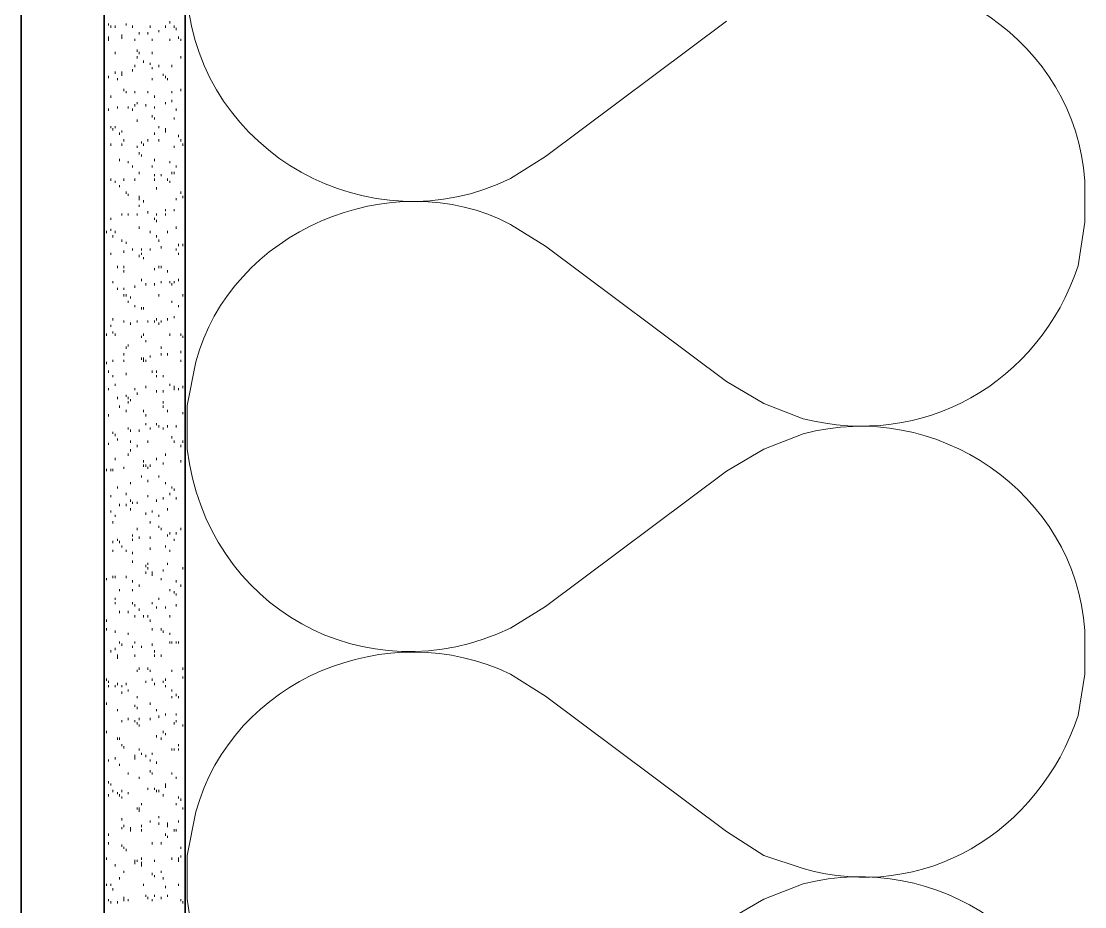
# Model space of a CAD drawing. Header units: inches. Extents: x 5 to 516, y -193 to 129.
# Drawn here: x 49.004 to 49.545, y -184.931 to -184.48 of the extents above; entities that cross this region are included whole.
import ezdxf

# ---------------------------------------------------------------- set-up
doc = ezdxf.new("R2010")
doc.units = ezdxf.units.IN
doc.header["$MEASUREMENT"] = 0
doc.layers.add('PDF7_Geometry', color=7, linetype='Continuous')

msp = doc.modelspace()

# ---------------------------------------------------------------- linework, layer by layer
at = {"layer": 'PDF7_Geometry', "lineweight": 35}
for points in [[(49.0035534, -182.0613395), (49.0035534, -190.3857844), (49.0457756, -190.3857844), (49.0457756, -182.0613395)], [(49.045775, -182.0613392), (49.045775, -190.8535621), (49.0868861, -190.8535621), (49.0868861, -182.0613392)]]:
    msp.add_lwpolyline(points, close=True, dxfattribs=at)
at = {"layer": 'PDF7_Geometry', "lineweight": 15}
for points in [[(49.0791083, -184.4813399), (49.0791083, -184.4802288)], [(49.2524424, -184.5602284), (49.2702201, -184.5491173), (49.3624424, -184.4802284)], [(49.0479972, -184.4824509), (49.0479972, -184.4813399)], [(49.0491083, -184.483562), (49.0491083, -184.4824509)], [(49.0513306, -184.483562), (49.0513306, -184.4824509)], [(49.0568861, -184.4824509), (49.0568861, -184.4813399)], [(49.0602194, -184.483562), (49.0602194, -184.4824509)], [(49.0635528, -184.4868952), (49.0635528, -184.4857841)], [(49.0679972, -184.4868952), (49.0679972, -184.4857841)], [(49.0691083, -184.483562), (49.0691083, -184.4824509)], [(49.0735528, -184.4857841), (49.0735528, -184.4846731)], [(49.0768861, -184.483562), (49.0768861, -184.4824509)], [(49.0813306, -184.483562), (49.0813306, -184.4824509)], [(49.0824417, -184.4846731), (49.0824417, -184.483562)], [(49.0868861, -184.483562), (49.0868861, -184.4824509)], [(49.0479972, -184.4902287), (49.0479972, -184.4891176), (49.0479972, -184.4880065)], [(49.0546639, -184.4891176), (49.0546639, -184.4880065), (49.0546639, -184.4868952)], [(49.0613306, -184.4902287), (49.0613306, -184.4891176)], [(49.0702194, -184.4902287), (49.0702194, -184.4891176)], [(49.0791083, -184.4902287), (49.0791083, -184.4891176)], [(49.0835528, -184.4891176), (49.0835528, -184.4880065)], [(49.0846639, -184.4902287), (49.0846639, -184.4891176)], [(49.0513306, -184.4968954), (49.0513306, -184.4957843)], [(49.0624417, -184.4957843), (49.0624417, -184.4946732)], [(49.0635528, -184.4968954), (49.0635528, -184.4957843)], [(49.0702194, -184.4968954), (49.0702194, -184.4957843)], [(49.0613306, -184.503562), (49.0613306, -184.502451)], [(49.0624417, -184.4991175), (49.0624417, -184.4980064)], [(49.065775, -184.5013399), (49.065775, -184.5002286)], [(49.0691083, -184.502451), (49.0691083, -184.5013399)], [(49.0735528, -184.503562), (49.0735528, -184.502451)], [(49.0846639, -184.4991175), (49.0846639, -184.4980064)], [(49.0479972, -184.5091177), (49.0479972, -184.5080066)], [(49.0513306, -184.5068952), (49.0513306, -184.5057842)], [(49.0546639, -184.5080066), (49.0546639, -184.5068952), (49.0546639, -184.5057842)], [(49.0602194, -184.5057842), (49.0602194, -184.5046731)], [(49.0702194, -184.5046731), (49.0702194, -184.503562)], [(49.075775, -184.5080066), (49.075775, -184.5068952)], [(49.0768861, -184.5091177), (49.0768861, -184.5080066)], [(49.0524417, -184.5102287), (49.0524417, -184.5091177)], [(49.0702194, -184.5102287), (49.0702194, -184.5091177)], [(49.0779972, -184.5102287), (49.0779972, -184.5091177)], [(49.045775, -184.5168954), (49.045775, -184.5157843)], [(49.0491083, -184.5191175), (49.0491083, -184.5180065)], [(49.055775, -184.5157843), (49.055775, -184.514673)], [(49.0568861, -184.5168954), (49.0568861, -184.5157843)], [(49.0613306, -184.5168954), (49.0613306, -184.5157843)], [(49.0679972, -184.5168954), (49.0679972, -184.5157843)], [(49.0713306, -184.5191175), (49.0713306, -184.5180065)], [(49.0802194, -184.5168954), (49.0802194, -184.5157843)], [(49.0846639, -184.5157843), (49.0846639, -184.514673)], [(49.0524417, -184.5246731), (49.0524417, -184.5235621)], [(49.0579972, -184.5246731), (49.0579972, -184.5235621)], [(49.0613306, -184.5235621), (49.0613306, -184.522451)], [(49.0624417, -184.522451), (49.0624417, -184.5213397)], [(49.0668861, -184.5235621), (49.0668861, -184.522451)], [(49.0713306, -184.5246731), (49.0713306, -184.5235621)], [(49.0768861, -184.522451), (49.0768861, -184.5213397)], [(49.0802194, -184.5213397), (49.0802194, -184.5202286)], [(49.0868861, -184.5213397), (49.0868861, -184.5202286)], [(49.0479972, -184.5257842), (49.0479972, -184.5246731)], [(49.0602194, -184.5257842), (49.0602194, -184.5246731)], [(49.0702194, -184.5291177), (49.0702194, -184.5280063)], [(49.0713306, -184.5302287), (49.0713306, -184.5291177)], [(49.0813306, -184.5302287), (49.0813306, -184.5291177)], [(49.0824417, -184.5257842), (49.0824417, -184.5246731)], [(49.0491083, -184.534673), (49.0491083, -184.5335619)], [(49.0502194, -184.5357844), (49.0502194, -184.534673)], [(49.0513306, -184.534673), (49.0513306, -184.5335619)], [(49.0624417, -184.5313398), (49.0624417, -184.5302287)], [(49.0735528, -184.534673), (49.0735528, -184.5335619)], [(49.0768861, -184.5368954), (49.0768861, -184.5357844), (49.0768861, -184.534673)], [(49.0535528, -184.5380065), (49.0535528, -184.5368954)], [(49.0546639, -184.5368954), (49.0546639, -184.5357844)], [(49.055775, -184.5413397), (49.055775, -184.5402286)], [(49.0679972, -184.5413397), (49.0679972, -184.5402286)], [(49.0713306, -184.5380065), (49.0713306, -184.5368954)], [(49.0735528, -184.5413397), (49.0735528, -184.5402286)], [(49.0835528, -184.5391176), (49.0835528, -184.5380065)], [(49.0846639, -184.5413397), (49.0846639, -184.5402286)], [(49.0868861, -184.5391176), (49.0868861, -184.5380065)], [(49.0491083, -184.5435621), (49.0491083, -184.5424508)], [(49.0546639, -184.5435621), (49.0546639, -184.5424508)], [(49.0624417, -184.5446732), (49.0624417, -184.5435621)], [(49.0646639, -184.5424508), (49.0646639, -184.5413397)], [(49.065775, -184.5435621), (49.065775, -184.5424508)], [(49.0813306, -184.5446732), (49.0813306, -184.5435621)], [(49.085775, -184.5435621), (49.085775, -184.5424508)], [(49.0535528, -184.5513399), (49.0535528, -184.5502288)], [(49.0579972, -184.5524509), (49.0579972, -184.5513399)], [(49.0635528, -184.5480064), (49.0635528, -184.5468953)], [(49.0646639, -184.5491174), (49.0646639, -184.5480064)], [(49.0713306, -184.5513399), (49.0713306, -184.5502288)], [(49.0791083, -184.5524509), (49.0791083, -184.5513399)], [(49.0602194, -184.554673), (49.0602194, -184.553562)], [(49.0702194, -184.554673), (49.0702194, -184.553562)], [(49.0824417, -184.554673), (49.0824417, -184.553562)], [(49.0513306, -184.5624508), (49.0513306, -184.5613397)], [(49.055775, -184.5613397), (49.055775, -184.5602287)], [(49.0613306, -184.5613397), (49.0613306, -184.5602287)], [(49.0635528, -184.5580065), (49.0635528, -184.5568955)], [(49.0713306, -184.5591176), (49.0713306, -184.5580065)], [(49.0713306, -184.5613397), (49.0713306, -184.5602287)], [(49.0746639, -184.5591176), (49.0746639, -184.5580065)], [(49.0779972, -184.5613397), (49.0779972, -184.5602287)], [(49.0791083, -184.5624508), (49.0791083, -184.5613397)], [(49.0802194, -184.5580065), (49.0802194, -184.5568955)], [(49.0813306, -184.5580065), (49.0813306, -184.5568955)], [(49.5413313, -184.6046726), (49.5446646, -184.5824504), (49.5446646, -184.5613392)], [(49.0535528, -184.5646732), (49.0535528, -184.5635621)], [(49.0568861, -184.5680064), (49.0568861, -184.5668953)], [(49.0724417, -184.5657843), (49.0724417, -184.5646732)], [(49.0846639, -184.5680064), (49.0846639, -184.5668953)], [(49.0579972, -184.5691175), (49.0579972, -184.5680064)], [(49.0635528, -184.5713399), (49.0635528, -184.5702285), (49.0635528, -184.5691175)], [(49.065775, -184.572451), (49.065775, -184.5713399)], [(49.0824417, -184.5713399), (49.0824417, -184.5702285)], [(49.085775, -184.5702285), (49.085775, -184.5691175)], [(49.0579972, -184.5791176), (49.0579972, -184.5780066)], [(49.0624417, -184.5791176), (49.0624417, -184.5780066)], [(49.0635528, -184.5746731), (49.0635528, -184.573562)], [(49.0679972, -184.5780066), (49.0679972, -184.5768952)], [(49.0724417, -184.5791176), (49.0724417, -184.5780066)], [(49.0768861, -184.5768952), (49.0768861, -184.5757842)], [(49.0768861, -184.5791176), (49.0768861, -184.5780066)], [(49.0813306, -184.5768952), (49.0813306, -184.5757842)], [(49.0868861, -184.5757842), (49.0868861, -184.5746731)], [(49.0491083, -184.5813398), (49.0491083, -184.5802287)], [(49.0713306, -184.5813398), (49.0713306, -184.5802287)], [(49.0724417, -184.5824508), (49.0724417, -184.5813398)], [(49.2524424, -184.5835615), (49.2702201, -184.5946726), (49.3624424, -184.6635615), (49.3813313, -184.6746726), (49.4013313, -184.6824504)], [(49.0468861, -184.5880064), (49.0468861, -184.5868954)], [(49.0491083, -184.5868954), (49.0491083, -184.5857843)], [(49.0502194, -184.5902286), (49.0502194, -184.5891175)], [(49.0513306, -184.5880064), (49.0513306, -184.5868954)], [(49.0635528, -184.5857843), (49.0635528, -184.5846732)], [(49.0691083, -184.5880064), (49.0691083, -184.5868954)], [(49.0724417, -184.5902286), (49.0724417, -184.5891175)], [(49.0779972, -184.5880064), (49.0779972, -184.5868954)], [(49.0824417, -184.5857843), (49.0824417, -184.5846732)], [(49.0546639, -184.592451), (49.0546639, -184.5913399)], [(49.0568861, -184.593562), (49.0568861, -184.592451)], [(49.0735528, -184.592451), (49.0735528, -184.5913399)], [(49.0746639, -184.5957842), (49.0746639, -184.5946731)], [(49.0835528, -184.5946731), (49.0835528, -184.593562)], [(49.085775, -184.5946731), (49.085775, -184.593562)], [(49.0868861, -184.5957842), (49.0868861, -184.5946731)], [(49.045775, -184.5991177), (49.045775, -184.5980063)], [(49.0491083, -184.5991177), (49.0491083, -184.5980063)], [(49.055775, -184.5980063), (49.055775, -184.5968953)], [(49.0602194, -184.5968953), (49.0602194, -184.5957842)], [(49.0635528, -184.6002287), (49.0635528, -184.5991177)], [(49.0646639, -184.5968953), (49.0646639, -184.5957842)], [(49.0646639, -184.5991177), (49.0646639, -184.5980063)], [(49.0691083, -184.5968953), (49.0691083, -184.5957842)], [(49.0824417, -184.5968953), (49.0824417, -184.5957842)], [(49.0835528, -184.5991177), (49.0835528, -184.5980063)], [(49.0524417, -184.6057843), (49.0524417, -184.604673)], [(49.055775, -184.6057843), (49.055775, -184.604673)], [(49.065775, -184.6013398), (49.065775, -184.6002287)], [(49.0735528, -184.6057843), (49.0735528, -184.604673)], [(49.0746639, -184.6057843), (49.0746639, -184.604673)], [(49.055775, -184.6080065), (49.055775, -184.6068954)], [(49.0713306, -184.6068954), (49.0713306, -184.6057843)], [(49.0779972, -184.6080065), (49.0779972, -184.6068954)], [(49.045775, -184.6135621), (49.045775, -184.612451)], [(49.0502194, -184.6135621), (49.0502194, -184.612451)], [(49.0524417, -184.6168953), (49.0524417, -184.6157842)], [(49.055775, -184.6168953), (49.055775, -184.6157842)], [(49.0613306, -184.6157842), (49.0613306, -184.6146732)], [(49.0646639, -184.612451), (49.0646639, -184.6113397)], [(49.0668861, -184.6146732), (49.0668861, -184.6135621)], [(49.0713306, -184.6146732), (49.0713306, -184.6135621)], [(49.0746639, -184.6135621), (49.0746639, -184.612451)], [(49.0791083, -184.6135621), (49.0791083, -184.612451)], [(49.0802194, -184.6146732), (49.0802194, -184.6135621)], [(49.0813306, -184.6135621), (49.0813306, -184.612451)], [(49.0835528, -184.612451), (49.0835528, -184.6113397)], [(49.055775, -184.6202288), (49.055775, -184.6191177)], [(49.0568861, -184.6202288), (49.0568861, -184.6191177)], [(49.0591083, -184.6213398), (49.0591083, -184.6202288)], [(49.0735528, -184.6202288), (49.0735528, -184.6191177)], [(49.085775, -184.6202288), (49.085775, -184.6191177)], [(49.045775, -184.6268954), (49.045775, -184.6257841)], [(49.0579972, -184.623562), (49.0579972, -184.6224509)], [(49.0613306, -184.6257841), (49.0613306, -184.624673)], [(49.0646639, -184.6268954), (49.0646639, -184.6257841)], [(49.065775, -184.6268954), (49.065775, -184.6257841)], [(49.0802194, -184.623562), (49.0802194, -184.6224509)], [(49.0502194, -184.6324508), (49.0502194, -184.6313397)], [(49.055775, -184.6335621), (49.055775, -184.6324508)], [(49.0624417, -184.6335621), (49.0624417, -184.6324508)], [(49.0679972, -184.6335621), (49.0679972, -184.6324508)], [(49.0713306, -184.6335621), (49.0713306, -184.6324508)], [(49.0724417, -184.6324508), (49.0724417, -184.6313397)], [(49.0746639, -184.6335621), (49.0746639, -184.6324508)], [(49.0779972, -184.6324508), (49.0779972, -184.6313397)], [(49.0813306, -184.6313397), (49.0813306, -184.6302286)], [(49.0491083, -184.6357843), (49.0491083, -184.6346732)], [(49.0591083, -184.6346732), (49.0591083, -184.6335621)], [(49.0735528, -184.6346732), (49.0735528, -184.6335621)], [(49.0468861, -184.6402288), (49.0468861, -184.6391175)], [(49.0502194, -184.6391175), (49.0502194, -184.6380064)], [(49.0513306, -184.6402288), (49.0513306, -184.6391175)], [(49.0646639, -184.6413399), (49.0646639, -184.6402288)], [(49.065775, -184.6402288), (49.065775, -184.6391175)], [(49.0668861, -184.643562), (49.0668861, -184.6424509)], [(49.0791083, -184.6402288), (49.0791083, -184.6391175)], [(49.0846639, -184.6402288), (49.0846639, -184.6391175)], [(49.085775, -184.6413399), (49.085775, -184.6402288)], [(49.0568861, -184.6468955), (49.0568861, -184.6457841)], [(49.0579972, -184.6457841), (49.0579972, -184.6446731)], [(49.0746639, -184.6468955), (49.0746639, -184.6457841)], [(49.0846639, -184.6491176), (49.0846639, -184.6480066)], [(49.0868861, -184.6468955), (49.0868861, -184.6457841)], [(49.0502194, -184.6535619), (49.0502194, -184.6524508)], [(49.055775, -184.6502287), (49.055775, -184.6491176)], [(49.055775, -184.6535619), (49.055775, -184.6524508)], [(49.0646639, -184.6524508), (49.0646639, -184.6513398)], [(49.065775, -184.6535619), (49.065775, -184.6524508), (49.065775, -184.6513398)], [(49.0668861, -184.6535619), (49.0668861, -184.6524508)], [(49.0691083, -184.6513398), (49.0691083, -184.6502287)], [(49.0746639, -184.6502287), (49.0746639, -184.6491176)], [(49.0779972, -184.6502287), (49.0779972, -184.6491176)], [(49.0846639, -184.6535619), (49.0846639, -184.6524508)], [(49.0924423, -184.6535615), (49.0879979, -184.6757837), (49.0879979, -184.6980059)], [(49.0479972, -184.6591175), (49.0479972, -184.6580064)], [(49.0568861, -184.6602286), (49.0568861, -184.6591175)], [(49.0702194, -184.6591175), (49.0702194, -184.6580064)], [(49.0724417, -184.6591175), (49.0724417, -184.6580064)], [(49.0502194, -184.6613399), (49.0502194, -184.6602286)], [(49.0513306, -184.6657842), (49.0513306, -184.6646731)], [(49.0724417, -184.6613399), (49.0724417, -184.6602286)], [(49.075775, -184.6613399), (49.075775, -184.6602286)], [(49.0791083, -184.6657842), (49.0791083, -184.6646731)], [(49.0479972, -184.6680066), (49.0479972, -184.6668952)], [(49.0568861, -184.6713398), (49.0568861, -184.6702287)], [(49.0613306, -184.6680066), (49.0613306, -184.6668952)], [(49.0624417, -184.6702287), (49.0624417, -184.6691176)], [(49.0668861, -184.6668952), (49.0668861, -184.6657842)], [(49.0724417, -184.6691176), (49.0724417, -184.6680066)], [(49.075775, -184.6691176), (49.075775, -184.6680066)], [(49.0813306, -184.6680066), (49.0813306, -184.6668952), (49.0813306, -184.6657842)], [(49.0835528, -184.6680066), (49.0835528, -184.6668952)], [(49.085775, -184.6668952), (49.085775, -184.6657842)], [(49.0524417, -184.6724508), (49.0524417, -184.6713398)], [(49.0535528, -184.6768954), (49.0535528, -184.6757843)], [(49.0579972, -184.6724508), (49.0579972, -184.6713398)], [(49.0579972, -184.6746733), (49.0579972, -184.6735619)], [(49.0591083, -184.6735619), (49.0591083, -184.6724508)], [(49.075775, -184.6746733), (49.075775, -184.6735619)], [(49.075775, -184.6768954), (49.075775, -184.6757843)], [(49.0868861, -184.6724508), (49.0868861, -184.6713398)], [(49.0479972, -184.6813397), (49.0479972, -184.6802286)], [(49.0568861, -184.6791175), (49.0568861, -184.6780065)], [(49.065775, -184.6791175), (49.065775, -184.6780065)], [(49.0668861, -184.6813397), (49.0668861, -184.6802286)], [(49.0779972, -184.6791175), (49.0779972, -184.6780065)], [(49.085775, -184.6802286), (49.085775, -184.6791175)], [(49.0668861, -184.6857842), (49.0668861, -184.6846731)], [(49.0724417, -184.6857842), (49.0724417, -184.6846731)], [(49.0735528, -184.6868953), (49.0735528, -184.6857842)], [(49.0779972, -184.6868953), (49.0779972, -184.6857842)], [(49.0824417, -184.6868953), (49.0824417, -184.6857842)], [(49.0502194, -184.6902288), (49.0502194, -184.6891177)], [(49.0513306, -184.6913398), (49.0513306, -184.6902288)], [(49.0579972, -184.6880063), (49.0579972, -184.6868953)], [(49.0591083, -184.6891177), (49.0591083, -184.6880063)], [(49.0635528, -184.6891177), (49.0635528, -184.6880063)], [(49.0691083, -184.6880063), (49.0691083, -184.6868953)], [(49.075775, -184.6880063), (49.075775, -184.6868953)], [(49.0802194, -184.6924509), (49.0802194, -184.6913398)], [(49.4013313, -184.6902284), (49.3813313, -184.6980062), (49.3624424, -184.7091173)], [(49.0479972, -184.6957844), (49.0479972, -184.694673)], [(49.0524417, -184.6935619), (49.0524417, -184.6924509)], [(49.0591083, -184.694673), (49.0591083, -184.6935619)], [(49.0624417, -184.6968954), (49.0624417, -184.6957844)], [(49.0679972, -184.694673), (49.0679972, -184.6935619)], [(49.0813306, -184.694673), (49.0813306, -184.6935619)], [(49.0846639, -184.6968954), (49.0846639, -184.6957844)], [(49.085775, -184.694673), (49.085775, -184.6935619)], [(49.0513306, -184.7035621), (49.0513306, -184.702451)], [(49.0579972, -184.7013397), (49.0579972, -184.7002286)], [(49.0591083, -184.6991176), (49.0591083, -184.6980065)], [(49.0724417, -184.7035621), (49.0724417, -184.702451)], [(49.0768861, -184.7013397), (49.0768861, -184.7002286)], [(49.0868861, -184.6991176), (49.0868861, -184.6980065)], [(49.0468861, -184.7091174), (49.0468861, -184.7080064)], [(49.0491083, -184.7091174), (49.0491083, -184.7080064)], [(49.0502194, -184.7091174), (49.0502194, -184.7080064)], [(49.055775, -184.7080064), (49.055775, -184.7068953)], [(49.065775, -184.7046732), (49.065775, -184.7035621)], [(49.065775, -184.7068953), (49.065775, -184.7057842)], [(49.0668861, -184.7068953), (49.0668861, -184.7057842)], [(49.0679972, -184.7080064), (49.0679972, -184.7068953)], [(49.0691083, -184.7068953), (49.0691083, -184.7057842)], [(49.075775, -184.7057842), (49.075775, -184.7046732)], [(49.0846639, -184.7046732), (49.0846639, -184.7035621)], [(49.0868861, -184.7080064), (49.0868861, -184.7068953)], [(49.045775, -184.7124509), (49.045775, -184.7113399)], [(49.045775, -184.7146731), (49.045775, -184.713562)], [(49.0646639, -184.7124509), (49.0646639, -184.7113399)], [(49.0679972, -184.7146731), (49.0679972, -184.713562)], [(49.0735528, -184.7124509), (49.0735528, -184.7113399)], [(49.0868861, -184.7124509), (49.0868861, -184.7113399)], [(49.2524424, -184.789117), (49.2702201, -184.7780059), (49.3624424, -184.709117)], [(49.0524417, -184.7180065), (49.0524417, -184.7168955)], [(49.0591083, -184.7157841), (49.0591083, -184.7146731)], [(49.0768861, -184.7157841), (49.0768861, -184.7146731)], [(49.0802194, -184.7180065), (49.0802194, -184.7168955)], [(49.0813306, -184.7191176), (49.0813306, -184.7180065)], [(49.0491083, -184.7224508), (49.0491083, -184.7213397)], [(49.0568861, -184.7213397), (49.0568861, -184.7202287)], [(49.0591083, -184.7246732), (49.0591083, -184.7235621)], [(49.0679972, -184.7224508), (49.0679972, -184.7213397)], [(49.0724417, -184.7246732), (49.0724417, -184.7235621)], [(49.075775, -184.7235621), (49.075775, -184.7224508)], [(49.0791083, -184.7213397), (49.0791083, -184.7202287)], [(49.0824417, -184.7235621), (49.0824417, -184.7224508)], [(49.0868861, -184.7213397), (49.0868861, -184.7202287)], [(49.0491083, -184.7302288), (49.0491083, -184.7291175)], [(49.0535528, -184.7268953), (49.0535528, -184.7257843)], [(49.0568861, -184.7268953), (49.0568861, -184.7257843)], [(49.0591083, -184.7291175), (49.0591083, -184.7280064)], [(49.0602194, -184.7257843), (49.0602194, -184.7246732)], [(49.0624417, -184.7257843), (49.0624417, -184.7246732)], [(49.0702194, -184.7302288), (49.0702194, -184.7291175)], [(49.0779972, -184.7291175), (49.0779972, -184.7280064)], [(49.0502194, -184.7357842), (49.0502194, -184.7346731)], [(49.0513306, -184.7324509), (49.0513306, -184.7313399)], [(49.0668861, -184.7313399), (49.0668861, -184.7302288)], [(49.0691083, -184.7357842), (49.0691083, -184.7346731)], [(49.0735528, -184.7324509), (49.0735528, -184.7313399)], [(49.0624417, -184.7391176), (49.0624417, -184.7380066)], [(49.0735528, -184.7380066), (49.0735528, -184.7368952)], [(49.0746639, -184.7391176), (49.0746639, -184.7380066)], [(49.0791083, -184.7413398), (49.0791083, -184.7402287)], [(49.0824417, -184.7413398), (49.0824417, -184.7402287)], [(49.0846639, -184.7391176), (49.0846639, -184.7380066)], [(49.0502194, -184.7457843), (49.0502194, -184.7446732)], [(49.0524417, -184.7446732), (49.0524417, -184.7435619)], [(49.0535528, -184.7457843), (49.0535528, -184.7446732)], [(49.0602194, -184.7424508), (49.0602194, -184.7413398)], [(49.0602194, -184.7446732), (49.0602194, -184.7435619)], [(49.0635528, -184.7435619), (49.0635528, -184.7424508)], [(49.0691083, -184.7435619), (49.0691083, -184.7424508)], [(49.0779972, -184.7424508), (49.0779972, -184.7413398)], [(49.0813306, -184.7446732), (49.0813306, -184.7435619)], [(49.0502194, -184.7502286), (49.0502194, -184.7491175)], [(49.0546639, -184.7480064), (49.0546639, -184.7468954)], [(49.0568861, -184.7502286), (49.0568861, -184.7491175)], [(49.0602194, -184.7513399), (49.0602194, -184.7502286)], [(49.0691083, -184.7491175), (49.0691083, -184.7480064)], [(49.0768861, -184.7480064), (49.0768861, -184.7468954)], [(49.0791083, -184.7502286), (49.0791083, -184.7491175)], [(49.045775, -184.7568953), (49.045775, -184.7557842)], [(49.0602194, -184.7557842), (49.0602194, -184.7546731)], [(49.0668861, -184.7580066), (49.0668861, -184.7568953)], [(49.0679972, -184.7568953), (49.0679972, -184.7557842)], [(49.0779972, -184.7568953), (49.0779972, -184.7557842)], [(49.0668861, -184.7613398), (49.0668861, -184.7602287)], [(49.0679972, -184.7591177), (49.0679972, -184.7580066)], [(49.0702194, -184.7624509), (49.0702194, -184.7613398), (49.0702194, -184.7602287)], [(49.075775, -184.7602287), (49.075775, -184.7591177)], [(49.085775, -184.7591177), (49.085775, -184.7580066)], [(49.045775, -184.7635619), (49.045775, -184.7624509)], [(49.0502194, -184.7635619), (49.0502194, -184.7624509)], [(49.0513306, -184.7635619), (49.0513306, -184.7624509)], [(49.0568861, -184.7635619), (49.0568861, -184.7624509)], [(49.0602194, -184.7657843), (49.0602194, -184.764673)], [(49.0635528, -184.7680065), (49.0635528, -184.7668954)], [(49.0746639, -184.764673), (49.0746639, -184.7635619)], [(49.0824417, -184.7657843), (49.0824417, -184.764673)], [(49.0846639, -184.7680065), (49.0846639, -184.7668954)], [(49.0535528, -184.7702286), (49.0535528, -184.7691175)], [(49.0602194, -184.7702286), (49.0602194, -184.7691175)], [(49.0791083, -184.7702286), (49.0791083, -184.7691175)], [(49.0813306, -184.7713397), (49.0813306, -184.7702286)], [(49.0824417, -184.772451), (49.0824417, -184.7713397)], [(49.0513306, -184.7746732), (49.0513306, -184.7735621)], [(49.0513306, -184.7768953), (49.0513306, -184.7757842)], [(49.0602194, -184.7768953), (49.0602194, -184.7757842)], [(49.0613306, -184.7780064), (49.0613306, -184.7768953)], [(49.0702194, -184.7768953), (49.0702194, -184.7757842)], [(49.0724417, -184.7791177), (49.0724417, -184.7780064)], [(49.0735528, -184.7746732), (49.0735528, -184.7735621)], [(49.0768861, -184.7791177), (49.0768861, -184.7780064)], [(49.0824417, -184.7780064), (49.0824417, -184.7768953)], [(49.0535528, -184.7813398), (49.0535528, -184.7802288)], [(49.0579972, -184.7813398), (49.0579972, -184.7802288)], [(49.0613306, -184.783562), (49.0613306, -184.7824509)], [(49.0635528, -184.7802288), (49.0635528, -184.7791177)], [(49.065775, -184.783562), (49.065775, -184.7824509)], [(49.0679972, -184.783562), (49.0679972, -184.7824509)], [(49.0791083, -184.783562), (49.0791083, -184.7824509)], [(49.0468861, -184.7857844), (49.0468861, -184.784673)], [(49.0468861, -184.7902287), (49.0468861, -184.7891176)], [(49.0691083, -184.7857844), (49.0691083, -184.784673)], [(49.0702194, -184.7902287), (49.0702194, -184.7891176)], [(49.0746639, -184.7902287), (49.0746639, -184.7891176)], [(49.0513306, -184.7913397), (49.0513306, -184.7902287)], [(49.0579972, -184.7924508), (49.0579972, -184.7913397)], [(49.075775, -184.7913397), (49.075775, -184.7902287)], [(49.0791083, -184.7924508), (49.0791083, -184.7913397)], [(49.5413313, -184.8335618), (49.5446646, -184.8124507), (49.5446646, -184.7902284)], [(49.0491083, -184.8013399), (49.0491083, -184.8002288)], [(49.0513306, -184.8002288), (49.0513306, -184.7991175)], [(49.0535528, -184.7968953), (49.0535528, -184.7957843)], [(49.0546639, -184.7980064), (49.0546639, -184.7968953)], [(49.0602194, -184.7991175), (49.0602194, -184.7980064)], [(49.0613306, -184.7968953), (49.0613306, -184.7957843)], [(49.0646639, -184.7991175), (49.0646639, -184.7980064)], [(49.0702194, -184.7980064), (49.0702194, -184.7968953)], [(49.0713306, -184.8013399), (49.0713306, -184.8002288)], [(49.0791083, -184.7968953), (49.0791083, -184.7957843)], [(49.0802194, -184.7968953), (49.0802194, -184.7957843)], [(49.0824417, -184.7968953), (49.0824417, -184.7957843)], [(49.0835528, -184.7968953), (49.0835528, -184.7957843)], [(49.0524417, -184.8046731), (49.0524417, -184.803562), (49.0524417, -184.8024509)], [(49.0613306, -184.803562), (49.0613306, -184.8024509)], [(49.0713306, -184.803562), (49.0713306, -184.8024509)], [(49.0746639, -184.803562), (49.0746639, -184.8024509)], [(49.0624417, -184.8113397), (49.0624417, -184.8102287)], [(49.0635528, -184.8102287), (49.0635528, -184.8091176)], [(49.0679972, -184.8102287), (49.0679972, -184.8091176)], [(49.0691083, -184.8113397), (49.0691083, -184.8102287)], [(49.0802194, -184.8113397), (49.0802194, -184.8102287)], [(49.085775, -184.8102287), (49.085775, -184.8091176)], [(49.0468861, -184.8157843), (49.0468861, -184.8146732)], [(49.0479972, -184.8168954), (49.0479972, -184.8157843)], [(49.0668861, -184.8168954), (49.0668861, -184.8157843)], [(49.0702194, -184.8157843), (49.0702194, -184.8146732)], [(49.075775, -184.8168954), (49.075775, -184.8157843)], [(49.0768861, -184.8157843), (49.0768861, -184.8146732)], [(49.085775, -184.8146732), (49.085775, -184.8135622)], [(49.2524424, -184.8124507), (49.2702201, -184.8235618), (49.3624424, -184.8924507), (49.3813313, -184.9046729), (49.4013313, -184.9113396)], [(49.0479972, -184.8191175), (49.0479972, -184.8180064)], [(49.0513306, -184.8191175), (49.0513306, -184.8180064)], [(49.0524417, -184.8180064), (49.0524417, -184.8168954)], [(49.0546639, -184.8191175), (49.0546639, -184.8180064)], [(49.0546639, -184.822451), (49.0546639, -184.8213399)], [(49.0568861, -184.8180064), (49.0568861, -184.8168954)], [(49.0579972, -184.8213399), (49.0579972, -184.8202286)], [(49.0713306, -184.8180064), (49.0713306, -184.8168954)], [(49.0768861, -184.8191175), (49.0768861, -184.8180064)], [(49.0802194, -184.8213399), (49.0802194, -184.8202286)], [(49.0468861, -184.8280066), (49.0468861, -184.8268952)], [(49.0624417, -184.8246731), (49.0624417, -184.823562)], [(49.0691083, -184.8280066), (49.0691083, -184.8268952)], [(49.0802194, -184.8246731), (49.0802194, -184.823562)], [(49.0824417, -184.823562), (49.0824417, -184.822451)], [(49.0835528, -184.8246731), (49.0835528, -184.823562)], [(49.0524417, -184.8313398), (49.0524417, -184.8302287)], [(49.0613306, -184.8291177), (49.0613306, -184.8280066)], [(49.0624417, -184.8302287), (49.0624417, -184.8291177)], [(49.0724417, -184.8313398), (49.0724417, -184.8302287)], [(49.0768861, -184.8335619), (49.0768861, -184.8324508)], [(49.0824417, -184.8335619), (49.0824417, -184.8324508)], [(49.0546639, -184.8368954), (49.0546639, -184.8357843)], [(49.0579972, -184.8357843), (49.0579972, -184.8346733)], [(49.0613306, -184.8368954), (49.0613306, -184.8357843)], [(49.0624417, -184.8380065), (49.0624417, -184.8368954)], [(49.0635528, -184.8357843), (49.0635528, -184.8346733)], [(49.0635528, -184.8391175), (49.0635528, -184.8380065)], [(49.0691083, -184.8357843), (49.0691083, -184.8346733)], [(49.0735528, -184.8346733), (49.0735528, -184.8335619)], [(49.0813306, -184.8380065), (49.0813306, -184.8368954)], [(49.0824417, -184.8368954), (49.0824417, -184.8357843)], [(49.085775, -184.8391175), (49.085775, -184.8380065)], [(49.0468861, -184.842451), (49.0468861, -184.8413399)], [(49.0724417, -184.8446731), (49.0724417, -184.8435621)], [(49.075775, -184.842451), (49.075775, -184.8413399)], [(49.0768861, -184.8435621), (49.0768861, -184.842451)], [(49.0524417, -184.8457842), (49.0524417, -184.8446731)], [(49.0535528, -184.8457842), (49.0535528, -184.8446731)], [(49.0546639, -184.8491177), (49.0546639, -184.8480063)], [(49.0746639, -184.8457842), (49.0746639, -184.8446731)], [(49.0835528, -184.8491177), (49.0835528, -184.8480063)], [(49.055775, -184.8502288), (49.055775, -184.8491177)], [(49.0613306, -184.8557844), (49.0613306, -184.854673), (49.0613306, -184.853562)], [(49.0635528, -184.8513398), (49.0635528, -184.8502288)], [(49.0646639, -184.853562), (49.0646639, -184.8524509)], [(49.0668861, -184.854673), (49.0668861, -184.853562)], [(49.0702194, -184.853562), (49.0702194, -184.8524509)], [(49.0802194, -184.8513398), (49.0802194, -184.8502288)], [(49.0813306, -184.8513398), (49.0813306, -184.8502288)], [(49.0835528, -184.8513398), (49.0835528, -184.8502288)], [(49.0479972, -184.8568954), (49.0479972, -184.8557844)], [(49.0513306, -184.8557844), (49.0513306, -184.854673)], [(49.0535528, -184.8591176), (49.0535528, -184.8580065)], [(49.0691083, -184.8568954), (49.0691083, -184.8557844)], [(49.0724417, -184.8580065), (49.0724417, -184.8568954)], [(49.0579972, -184.8635621), (49.0579972, -184.862451)], [(49.0635528, -184.8657842), (49.0635528, -184.8646732)], [(49.0691083, -184.862451), (49.0691083, -184.8613397)], [(49.0702194, -184.8635621), (49.0702194, -184.862451)], [(49.0802194, -184.8635621), (49.0802194, -184.862451)], [(49.0824417, -184.8657842), (49.0824417, -184.8646732)], [(49.0479972, -184.8680064), (49.0479972, -184.8668953)], [(49.0491083, -184.8691177), (49.0491083, -184.8680064)], [(49.0679972, -184.8713398), (49.0679972, -184.8702288)], [(49.0713306, -184.8713398), (49.0713306, -184.8702288)], [(49.0768861, -184.8702288), (49.0768861, -184.8691177), (49.0768861, -184.8680064)], [(49.0868861, -184.8691177), (49.0868861, -184.8680064)], [(49.0479972, -184.8746731), (49.0479972, -184.873562)], [(49.0502194, -184.8724509), (49.0502194, -184.8713398)], [(49.0524417, -184.873562), (49.0524417, -184.8724509)], [(49.0535528, -184.8746731), (49.0535528, -184.873562)], [(49.0546639, -184.8724509), (49.0546639, -184.8713398)], [(49.0546639, -184.8757841), (49.0546639, -184.8746731)], [(49.0579972, -184.873562), (49.0579972, -184.8724509)], [(49.0724417, -184.8724509), (49.0724417, -184.8713398)], [(49.0735528, -184.8724509), (49.0735528, -184.8713398)], [(49.075775, -184.8746731), (49.075775, -184.873562)], [(49.0835528, -184.8757841), (49.0835528, -184.8746731)], [(49.0846639, -184.8768955), (49.0846639, -184.8757841)], [(49.045775, -184.8791176), (49.045775, -184.8780065)], [(49.0624417, -184.8813397), (49.0624417, -184.8802287)], [(49.0635528, -184.8824508), (49.0635528, -184.8813397), (49.0635528, -184.8802287)], [(49.0646639, -184.8791176), (49.0646639, -184.8780065)], [(49.0824417, -184.8791176), (49.0824417, -184.8780065)], [(49.085775, -184.8813397), (49.085775, -184.8802287)], [(49.0546639, -184.8868953), (49.0546639, -184.8857843)], [(49.0735528, -184.8857843), (49.0735528, -184.8846732)], [(49.045775, -184.892451), (49.045775, -184.8913399)], [(49.0546639, -184.8913399), (49.0546639, -184.8902288)], [(49.055775, -184.8902288), (49.055775, -184.8891175)], [(49.0591083, -184.892451), (49.0591083, -184.8913399), (49.0591083, -184.8902288)], [(49.0646639, -184.8902288), (49.0646639, -184.8891175)], [(49.0646639, -184.892451), (49.0646639, -184.8913399)], [(49.0691083, -184.8880064), (49.0691083, -184.8868953)], [(49.0735528, -184.8891175), (49.0735528, -184.8880064)], [(49.0779972, -184.8902288), (49.0779972, -184.8891175), (49.0779972, -184.8880064)], [(49.0813306, -184.892451), (49.0813306, -184.8913399)], [(49.0824417, -184.892451), (49.0824417, -184.8913399)], [(49.0835528, -184.8880064), (49.0835528, -184.8868953)], [(49.0479972, -184.8946731), (49.0479972, -184.893562)], [(49.0768861, -184.8946731), (49.0768861, -184.893562)], [(49.0779972, -184.8957842), (49.0779972, -184.8946731)], [(49.0479972, -184.8991176), (49.0479972, -184.8980066)], [(49.0546639, -184.9002287), (49.0546639, -184.8991176)], [(49.055775, -184.9013398), (49.055775, -184.9002287)], [(49.0568861, -184.9024508), (49.0568861, -184.9013398)], [(49.0702194, -184.8991176), (49.0702194, -184.8980066)], [(49.0746639, -184.8991176), (49.0746639, -184.8980066)], [(49.0846639, -184.9013398), (49.0846639, -184.9002287)], [(49.0468861, -184.9068954), (49.0468861, -184.9057843)], [(49.0613306, -184.9091175), (49.0613306, -184.9080064), (49.0613306, -184.9068954)], [(49.0624417, -184.9080064), (49.0624417, -184.9068954)], [(49.0646639, -184.9068954), (49.0646639, -184.9057843)], [(49.0646639, -184.9102286), (49.0646639, -184.9091175), (49.0646639, -184.9080064)], [(49.0713306, -184.9080064), (49.0713306, -184.9068954)], [(49.0802194, -184.9068954), (49.0802194, -184.9057843)], [(49.0835528, -184.9080064), (49.0835528, -184.9068954), (49.0835528, -184.9057843)], [(49.0846639, -184.9057843), (49.0846639, -184.9046732)], [(49.045775, -184.9113399), (49.045775, -184.9102286)], [(49.0513306, -184.9102286), (49.0513306, -184.9091175)], [(49.055775, -184.9135621), (49.055775, -184.912451)], [(49.0702194, -184.9146731), (49.0702194, -184.9135621)], [(49.0746639, -184.9135621), (49.0746639, -184.912451)], [(49.0868861, -184.9102286), (49.0868861, -184.9091175)], [(49.0468861, -184.9202287), (49.0468861, -184.9191177)], [(49.0491083, -184.9202287), (49.0491083, -184.9191177)], [(49.0535528, -184.9168953), (49.0535528, -184.9157842)], [(49.065775, -184.9202287), (49.065775, -184.9191177)], [(49.0713306, -184.9157842), (49.0713306, -184.9146731)], [(49.075775, -184.9168953), (49.075775, -184.9157842)], [(49.0835528, -184.9202287), (49.0835528, -184.9191177)], [(49.0502194, -184.9224509), (49.0502194, -184.9213398)], [(49.0668861, -184.9257844), (49.0668861, -184.9246733)], [(49.0713306, -184.9257844), (49.0713306, -184.9246733)], [(49.0768861, -184.9213398), (49.0768861, -184.9202287)], [(49.0779972, -184.9257844), (49.0779972, -184.9246733)], [(49.0868861, -184.9246733), (49.0868861, -184.9235619)], [(49.0479972, -184.9280065), (49.0479972, -184.9268954)], [(49.0491083, -184.9291176), (49.0491083, -184.9280065)], [(49.0524417, -184.9291176), (49.0524417, -184.9280065)], [(49.055775, -184.9280065), (49.055775, -184.9268954), (49.055775, -184.9257844)], [(49.0579972, -184.9280065), (49.0579972, -184.9268954)], [(49.0679972, -184.9268954), (49.0679972, -184.9257844)], [(49.0702194, -184.9280065), (49.0702194, -184.9268954)], [(49.0746639, -184.9268954), (49.0746639, -184.9257844)], [(49.0846639, -184.9280065), (49.0846639, -184.9268954)], [(49.085775, -184.9291176), (49.085775, -184.9280065)]]:
    msp.add_lwpolyline(points, dxfattribs=at)
for points in [[(49.0802194, -184.502451), (49.0802194, -184.503562)], [(49.0491083, -184.5602287), (49.0491083, -184.5613397)], [(49.0546639, -184.5780066), (49.0546639, -184.5791176)], [(49.0835528, -184.624673), (49.0835528, -184.6257841)], [(49.0468861, -184.6535619), (49.0468861, -184.6546732)], [(49.0468861, -184.7635619), (49.0468861, -184.764673)]]:
    msp.add_lwpolyline(points, close=True, dxfattribs=at)
msp.add_lwpolyline([(49.0924423, -184.8824507), (49.0879979, -184.9046729), (49.0879979, -184.9268951, 0.51861916), (49.2524424, -185.0191174), (49.2702201, -185.0068951), (49.3624424, -184.9380065), (49.3813313, -184.9268954), (49.4013313, -184.9191176)], format="xyb", dxfattribs=at)
for points in [[(49.5446646, -184.5613392), (49.5401461, -184.4913948), (49.4686276, -184.4429318), (49.4013313, -184.4613392)], [(49.0879979, -184.4680062), (49.0945905, -184.5473765), (49.1814053, -184.595321), (49.2524424, -184.5602284)], [(49.2524424, -184.5835615), (49.1919979, -184.5520615), (49.1096831, -184.5871726), (49.0924423, -184.6535615)], [(49.4013313, -184.6824504), (49.4623498, -184.6979504), (49.5214424, -184.6645059), (49.5413313, -184.6046726)], [(49.5446646, -184.7902284), (49.5401461, -184.720284), (49.4686276, -184.671821), (49.4013313, -184.6902284)], [(49.0879979, -184.6980059), (49.0977572, -184.77858), (49.1787016, -184.8238948), (49.2524424, -184.789117)], [(49.2524424, -184.8124507), (49.1905535, -184.7823766), (49.1109238, -184.8148766), (49.0924423, -184.8824507)], [(49.4013313, -184.9113396), (49.4626461, -184.9289507), (49.5214609, -184.8928025), (49.5413313, -184.8335618)], [(49.5446646, -185.0191176), (49.5388683, -184.9482658), (49.4695535, -184.9020065), (49.4013313, -184.9191176)]]:
    msp.add_open_spline(points, degree=3, dxfattribs=at)

doc.saveas('drawing.dxf')
